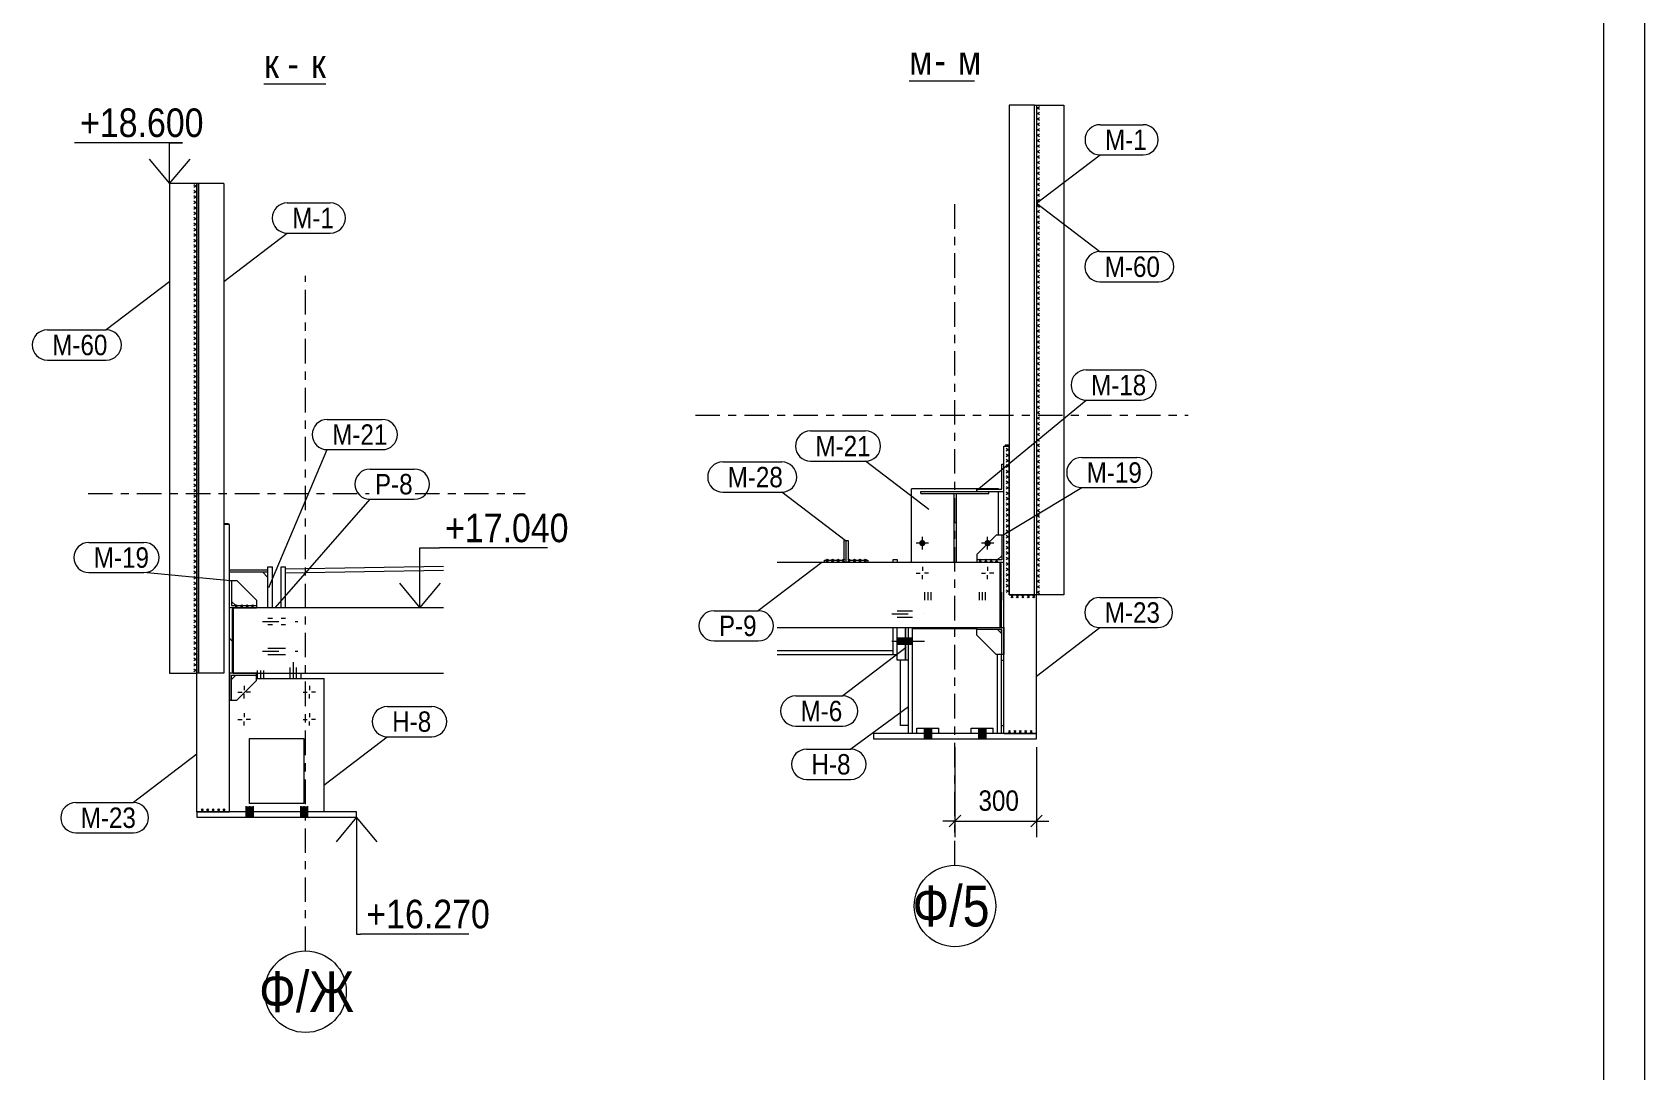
# Model space of a CAD drawing. Header units: millimetres. Extents: x -74 to 1115, y -586 to 256.
# Drawn here: x 917.3 to 1114.9, y 4.7 to 132 of the extents above; entities that cross this region are included whole.
import ezdxf

# ---------------------------------------------------------------- set-up
doc = ezdxf.new("R2010")
doc.units = ezdxf.units.MM
for name, pattern in [('XKITLINE00', [0]), ('XKITLINE02', [4, 2, -2]), ('XKITLINE03', [6, 3, -1, 1, -1])]:
    doc.linetypes.add(name, pattern=pattern)
for name, color, linetype, lineweight in [('Bolt', 7, 'Continuous', 0), ('DrawingSheet', 5, 'Continuous', 0), ('GraphicObject', 6, 'Continuous', 0), ('LevelText', 7, 'Continuous', 0), ('OtherObjectType', 1, 'Continuous', 0), ('Part', 2, 'Continuous', 0), ('PartMark', 3, 'Continuous', 0), ('S-GRID', 1, 'Continuous', 0), ('SymbolText', 4, 'Continuous', 0), ('Z-DIMENSIONS', 1, 'Continuous', 0)]:
    doc.layers.add(name, color=color, linetype=linetype, lineweight=lineweight)
doc.styles.add('GOST type A', font='ARIAL.TTF')

msp = doc.modelspace()

# ---------------------------------------------------------------- hatches: boundary and pattern name
at = {"layer": 'Bolt'}
for points in [[(1026, 69.38), (1026, 69.4), (1026.01, 69.42), (1026.01, 69.44), (1026.01, 69.46), (1026.02, 69.47), (1026.02, 69.49), (1026.03, 69.51), (1026.04, 69.53), (1026.05, 69.54), (1026.06, 69.56), (1026.07, 69.58), (1026.08, 69.59), (1026.09, 69.61), (1026.1, 69.62), (1026.11, 69.63), (1026.13, 69.65), (1026.14, 69.66), (1026.16, 69.67), (1026.17, 69.68), (1026.19, 69.69), (1026.2, 69.7), (1026.22, 69.71), (1026.24, 69.72), (1026.26, 69.72), (1026.27, 69.73), (1026.29, 69.73), (1026.31, 69.74), (1026.33, 69.74), (1026.35, 69.74), (1026.37, 69.75), (1026.39, 69.75), (1026.4, 69.75), (1026.42, 69.74), (1026.44, 69.74), (1026.46, 69.74), (1026.48, 69.73), (1026.5, 69.73), (1026.51, 69.72), (1026.53, 69.72), (1026.55, 69.71), (1026.57, 69.7), (1026.58, 69.69), (1026.6, 69.68), (1026.61, 69.67), (1026.63, 69.66), (1026.64, 69.65), (1026.66, 69.63), (1026.67, 69.62), (1026.68, 69.61), (1026.69, 69.59), (1026.7, 69.58), (1026.71, 69.56), (1026.72, 69.54), (1026.73, 69.53), (1026.74, 69.51), (1026.75, 69.49), (1026.75, 69.47), (1026.76, 69.46), (1026.76, 69.44), (1026.76, 69.42), (1026.77, 69.4), (1026.77, 69.38), (1026.77, 69.36), (1026.77, 69.34), (1026.77, 69.33), (1026.76, 69.31), (1026.76, 69.29), (1026.76, 69.27), (1026.75, 69.25), (1026.75, 69.23), (1026.74, 69.22), (1026.73, 69.2), (1026.72, 69.18), (1026.71, 69.17), (1026.7, 69.15), (1026.69, 69.13), (1026.68, 69.12), (1026.67, 69.11), (1026.66, 69.09), (1026.64, 69.08), (1026.63, 69.07), (1026.61, 69.05), (1026.6, 69.04), (1026.58, 69.03), (1026.57, 69.02), (1026.55, 69.02), (1026.53, 69.01), (1026.51, 69), (1026.5, 69), (1026.48, 68.99), (1026.46, 68.99), (1026.44, 68.98), (1026.42, 68.98), (1026.4, 68.98), (1026.39, 68.98), (1026.37, 68.98), (1026.35, 68.98), (1026.33, 68.98), (1026.31, 68.99), (1026.29, 68.99), (1026.27, 69), (1026.26, 69), (1026.24, 69.01), (1026.22, 69.02), (1026.2, 69.02), (1026.19, 69.03), (1026.17, 69.04), (1026.16, 69.05), (1026.14, 69.07), (1026.13, 69.08), (1026.11, 69.09), (1026.1, 69.11), (1026.09, 69.12), (1026.08, 69.13), (1026.07, 69.15), (1026.06, 69.17), (1026.05, 69.18), (1026.04, 69.2), (1026.03, 69.22), (1026.02, 69.23), (1026.02, 69.25), (1026.01, 69.27), (1026.01, 69.29), (1026.01, 69.31), (1026, 69.33), (1026, 69.34), (1026, 69.36)], [(1034, 69.38), (1034, 69.4), (1034.01, 69.42), (1034.01, 69.44), (1034.01, 69.46), (1034.02, 69.47), (1034.02, 69.49), (1034.03, 69.51), (1034.04, 69.53), (1034.05, 69.54), (1034.06, 69.56), (1034.07, 69.58), (1034.08, 69.59), (1034.09, 69.61), (1034.1, 69.62), (1034.11, 69.63), (1034.13, 69.65), (1034.14, 69.66), (1034.16, 69.67), (1034.17, 69.68), (1034.19, 69.69), (1034.2, 69.7), (1034.22, 69.71), (1034.24, 69.72), (1034.26, 69.72), (1034.27, 69.73), (1034.29, 69.73), (1034.31, 69.74), (1034.33, 69.74), (1034.35, 69.74), (1034.37, 69.75), (1034.39, 69.75), (1034.4, 69.75), (1034.42, 69.74), (1034.44, 69.74), (1034.46, 69.74), (1034.48, 69.73), (1034.5, 69.73), (1034.51, 69.72), (1034.53, 69.72), (1034.55, 69.71), (1034.57, 69.7), (1034.58, 69.69), (1034.6, 69.68), (1034.61, 69.67), (1034.63, 69.66), (1034.64, 69.65), (1034.66, 69.63), (1034.67, 69.62), (1034.68, 69.61), (1034.69, 69.59), (1034.7, 69.58), (1034.71, 69.56), (1034.72, 69.54), (1034.73, 69.53), (1034.74, 69.51), (1034.75, 69.49), (1034.75, 69.47), (1034.76, 69.46), (1034.76, 69.44), (1034.76, 69.42), (1034.77, 69.4), (1034.77, 69.38), (1034.77, 69.36), (1034.77, 69.34), (1034.77, 69.33), (1034.76, 69.31), (1034.76, 69.29), (1034.76, 69.27), (1034.75, 69.25), (1034.75, 69.23), (1034.74, 69.22), (1034.73, 69.2), (1034.72, 69.18), (1034.71, 69.17), (1034.7, 69.15), (1034.69, 69.13), (1034.68, 69.12), (1034.67, 69.11), (1034.66, 69.09), (1034.64, 69.08), (1034.63, 69.07), (1034.61, 69.05), (1034.6, 69.04), (1034.58, 69.03), (1034.57, 69.02), (1034.55, 69.02), (1034.53, 69.01), (1034.51, 69), (1034.5, 69), (1034.48, 68.99), (1034.46, 68.99), (1034.44, 68.98), (1034.42, 68.98), (1034.4, 68.98), (1034.39, 68.98), (1034.37, 68.98), (1034.35, 68.98), (1034.33, 68.98), (1034.31, 68.99), (1034.29, 68.99), (1034.27, 69), (1034.26, 69), (1034.24, 69.01), (1034.22, 69.02), (1034.2, 69.02), (1034.19, 69.03), (1034.17, 69.04), (1034.16, 69.05), (1034.14, 69.07), (1034.13, 69.08), (1034.11, 69.09), (1034.1, 69.11), (1034.09, 69.12), (1034.08, 69.13), (1034.07, 69.15), (1034.06, 69.17), (1034.05, 69.18), (1034.04, 69.2), (1034.03, 69.22), (1034.02, 69.23), (1034.02, 69.25), (1034.01, 69.27), (1034.01, 69.29), (1034.01, 69.31), (1034, 69.33), (1034, 69.34), (1034, 69.36)], [(1023.32, 57.75), (1024.32, 57.75), (1024.32, 56.98), (1023.32, 56.98)], [(1024.32, 57.75), (1024.65, 57.75), (1024.65, 56.98), (1024.32, 56.98)], [(1024.69, 57.75), (1025.19, 57.75), (1025.19, 56.98), (1024.69, 56.98)], [(1026.62, 46.03), (1026.62, 46.7), (1027.49, 46.7), (1027.49, 46.03)], [(1026.62, 45.36), (1026.62, 46.03), (1027.49, 46.03), (1027.49, 45.36)], [(1033.29, 46.03), (1033.29, 46.7), (1034.15, 46.7), (1034.15, 46.03)], [(1033.29, 45.36), (1033.29, 46.03), (1034.15, 46.03), (1034.15, 45.36)], [(944.34, 37.11), (944.34, 36.44), (943.47, 36.44), (943.47, 37.11)], [(944.34, 37.11), (944.34, 36.44), (943.47, 36.44), (943.47, 37.11)], [(944.34, 36.44), (944.34, 35.77), (943.47, 35.77), (943.47, 36.44)], [(944.34, 36.44), (944.34, 35.77), (943.47, 35.77), (943.47, 36.44)], [(951.01, 37.11), (951.01, 36.44), (950.14, 36.44), (950.14, 37.11)], [(951.01, 37.11), (951.01, 36.44), (950.14, 36.44), (950.14, 37.11)], [(951.01, 36.44), (951.01, 35.77), (950.14, 35.77), (950.14, 36.44)], [(951.01, 36.44), (951.01, 35.77), (950.14, 35.77), (950.14, 36.44)]]:
    msp.add_hatch(color=256, dxfattribs=at).paths.add_polyline_path(points, flags=17)

# ---------------------------------------------------------------- linework, layer by layer
at = {"layer": 'Bolt', "linetype": 'XKITLINE00', "lineweight": 0}
for p, q in [((1027.15, 69.36), (1025.62, 69.36)), ((1026.39, 68.6), (1026.39, 70.13)), ((1035.15, 69.36), (1033.62, 69.36)), ((1034.39, 68.6), (1034.39, 70.13)), ((1025.62, 65.7), (1026.13, 65.7)), ((1026.39, 66.46), (1026.39, 65.95)), ((1026.39, 64.93), (1026.39, 65.44)), ((1027.15, 65.7), (1026.64, 65.7)), ((1033.62, 65.7), (1034.13, 65.7)), ((1034.39, 66.46), (1034.39, 65.95)), ((1034.39, 64.93), (1034.39, 65.44)), ((1035.15, 65.7), (1034.64, 65.7)), ((1022.65, 57.36), (1026.65, 57.36)), ((1023.32, 57.75), (1024.32, 57.75)), ((1024.32, 57.75), (1024.65, 57.75)), ((1024.69, 57.75), (1025.19, 57.75)), ((1023.32, 56.98), (1024.32, 56.98)), ((1024.32, 56.98), (1024.65, 56.98)), ((1024.69, 56.98), (1025.19, 56.98)), ((943.24, 51.87), (943.24, 51.36)), ((951.24, 51.87), (951.24, 51.36)), ((942.47, 51.11), (942.99, 51.11)), ((943.24, 50.34), (943.24, 50.85)), ((944.01, 51.11), (943.5, 51.11)), ((950.47, 51.11), (950.99, 51.11)), ((951.24, 50.34), (951.24, 50.85)), ((952.01, 51.11), (951.5, 51.11)), ((942.47, 47.77), (942.99, 47.77)), ((943.24, 48.54), (943.24, 48.03)), ((943.24, 47.01), (943.24, 47.52)), ((944.01, 47.77), (943.5, 47.77)), ((950.47, 47.77), (950.99, 47.77)), ((951.24, 48.54), (951.24, 48.03)), ((951.24, 47.01), (951.24, 47.52)), ((952.01, 47.77), (951.5, 47.77)), ((1026.62, 46.7), (1026.62, 46.03)), ((1026.62, 46.03), (1026.62, 45.36)), ((1027.05, 46.7), (1027.05, 45.36)), ((1027.49, 46.7), (1027.49, 46.03)), ((1027.49, 46.03), (1027.49, 45.36)), ((1033.29, 46.7), (1033.29, 46.03)), ((1033.29, 46.03), (1033.29, 45.36)), ((1033.72, 46.7), (1033.72, 45.36)), ((1034.15, 46.7), (1034.15, 46.03)), ((1034.15, 46.03), (1034.15, 45.36)), ((943.47, 37.11), (943.47, 36.44)), ((943.47, 37.11), (943.47, 36.44)), ((943.47, 36.44), (943.47, 35.77)), ((943.47, 36.44), (943.47, 35.77)), ((943.91, 37.11), (943.91, 35.77)), ((943.91, 37.11), (943.91, 35.77)), ((944.34, 37.11), (944.34, 36.44)), ((944.34, 37.11), (944.34, 36.44)), ((944.34, 36.44), (944.34, 35.77)), ((944.34, 36.44), (944.34, 35.77)), ((950.14, 37.11), (950.14, 36.44)), ((950.14, 37.11), (950.14, 36.44)), ((950.14, 36.44), (950.14, 35.77)), ((950.14, 36.44), (950.14, 35.77)), ((950.57, 37.11), (950.57, 35.77)), ((950.57, 37.11), (950.57, 35.77)), ((951.01, 37.11), (951.01, 36.44)), ((951.01, 37.11), (951.01, 36.44)), ((951.01, 36.44), (951.01, 35.77)), ((951.01, 36.44), (951.01, 35.77))]:
    msp.add_line(p, q, dxfattribs=at)
at = {"layer": 'Bolt', "linetype": 'XKITLINE02', "lineweight": 0}
for p, q in [((1026.67, 63.36), (1026.67, 62.36)), ((1027.05, 63.36), (1027.05, 62.36)), ((1027.44, 63.36), (1027.44, 62.36)), ((1033.34, 63.36), (1033.34, 62.36)), ((1033.72, 63.36), (1033.72, 62.36)), ((1034.1, 63.36), (1034.1, 62.36)), ((945.51, 59.77), (949.84, 59.77)), ((945.51, 59.77), (949.84, 59.77)), ((946.17, 60.16), (946.71, 60.16)), ((946.17, 60.16), (946.71, 60.16)), ((946.17, 59.39), (946.71, 59.39)), ((946.17, 59.39), (946.71, 59.39)), ((947.77, 60.16), (948.31, 60.16)), ((947.77, 60.16), (948.31, 60.16)), ((947.77, 59.39), (948.31, 59.39)), ((947.77, 59.39), (948.31, 59.39)), ((1022.65, 60.7), (1026.65, 60.7)), ((1023.32, 61.08), (1024.32, 61.08)), ((1023.32, 60.31), (1024.32, 60.31)), ((1024.32, 61.08), (1024.65, 61.08)), ((1024.32, 60.31), (1024.65, 60.31)), ((1024.69, 61.08), (1025.19, 61.08)), ((1024.69, 60.31), (1025.19, 60.31)), ((945.51, 56.11), (949.84, 56.11)), ((945.51, 56.11), (949.84, 56.11)), ((946.17, 56.49), (946.71, 56.49)), ((946.17, 56.49), (946.71, 56.49)), ((946.17, 55.72), (946.71, 55.72)), ((946.17, 55.72), (946.71, 55.72)), ((946.71, 56.49), (946.97, 56.49)), ((946.71, 56.49), (946.97, 56.49)), ((946.71, 55.72), (946.97, 55.72)), ((946.71, 55.72), (946.97, 55.72)), ((946.97, 56.49), (947.51, 56.49)), ((946.97, 56.49), (947.51, 56.49)), ((946.97, 55.72), (947.51, 55.72)), ((946.97, 55.72), (947.51, 55.72)), ((947.51, 56.49), (947.77, 56.49)), ((947.51, 56.49), (947.77, 56.49)), ((947.51, 55.72), (947.77, 55.72)), ((947.51, 55.72), (947.77, 55.72)), ((947.77, 56.49), (948.31, 56.49)), ((947.77, 56.49), (948.31, 56.49)), ((947.77, 55.72), (948.31, 55.72)), ((947.77, 55.72), (948.31, 55.72)), ((944.86, 53.77), (944.86, 52.77)), ((944.86, 53.77), (944.86, 52.77)), ((945.24, 53.77), (945.24, 52.77)), ((945.24, 53.77), (945.24, 52.77)), ((945.62, 53.77), (945.62, 52.77)), ((945.62, 53.77), (945.62, 52.77)), ((948.86, 54.11), (948.86, 53.77)), ((948.86, 54.11), (948.86, 53.77)), ((948.86, 53.77), (948.86, 52.77)), ((948.86, 53.77), (948.86, 52.77)), ((948.86, 53.77), (948.86, 52.77)), ((948.86, 53.77), (948.86, 52.77)), ((949.24, 54.77), (949.24, 51.61)), ((949.24, 54.77), (949.24, 51.61)), ((949.24, 53.77), (949.24, 52.77)), ((949.24, 53.77), (949.24, 52.77)), ((949.62, 54.11), (949.62, 53.77)), ((949.62, 54.11), (949.62, 53.77)), ((949.62, 53.77), (949.62, 52.77)), ((949.62, 53.77), (949.62, 52.77)), ((949.62, 53.77), (949.62, 52.77)), ((949.62, 53.77), (949.62, 52.77))]:
    msp.add_line(p, q, dxfattribs=at)
at = {"layer": 'DrawingSheet', "linetype": 'XKITLINE00', "lineweight": 0}
for p, q in [((1114.95, -585.45), (1114.95, 255.55)), ((1109.95, -580.45), (1109.95, 250.55))]:
    msp.add_line(p, q, dxfattribs=at)
at = {"layer": 'GraphicObject', "linetype": 'XKITLINE00', "lineweight": 0}
for p, q in [((1040.39, 123.03), (1040.39, 63.03)), ((937.44, 53.44), (937.44, 113.44)), ((1037.05, 63.03), (1037.05, 81.23)), ((1014.39, 67.03), (1019.72, 67.03)), ((1033.05, 67.03), (1035.92, 67.03)), ((941.77, 61.44), (944.77, 61.44)), ((1040.39, 63.03), (1037.05, 63.03)), ((1036.39, 46.03), (1040.39, 46.03)), ((937.44, 36.44), (941.44, 36.44))]:
    msp.add_line(p, q, dxfattribs=at)
at = {"layer": 'LevelText', "linetype": 'XKITLINE00', "lineweight": 0}
for p, q in [((935.68, 118.44), (922.43, 118.44)), ((934.11, 113.44), (934.11, 118.44)), ((934.11, 118.44), (935.68, 118.44)), ((931.61, 116.44), (934.11, 113.44)), ((934.11, 113.44), (936.61, 116.44)), ((964.8, 61.44), (964.8, 68.78)), ((964.8, 68.78), (967.18, 68.78)), ((980.43, 68.78), (967.18, 68.78)), ((962.3, 64.44), (964.8, 61.44)), ((964.8, 61.44), (967.3, 64.44)), ((957.04, 35.77), (954.54, 32.77)), ((957.04, 35.77), (957.04, 21.46)), ((959.54, 32.77), (957.04, 35.77)), ((957.04, 21.46), (957.53, 21.46)), ((970.78, 21.46), (957.53, 21.46))]:
    msp.add_line(p, q, dxfattribs=at)
at = {"layer": 'OtherObjectType', "linetype": 'XKITLINE00', "lineweight": 0}
for p, q in [((945.68, 125.64), (953.27, 125.64)), ((1024.77, 126.03), (1032.8, 126.03))]:
    msp.add_line(p, q, dxfattribs=at)
at = {"layer": 'Part', "linetype": 'XKITLINE00', "lineweight": 0}
for p, q in [((1040.12, 123.03), (1037.05, 123.03)), ((1037.05, 123.03), (1037.05, 63.03)), ((1040.12, 63.03), (1040.12, 123.03)), ((1040.12, 123.03), (1040.39, 123.03)), ((1040.39, 123.03), (1043.72, 123.03)), ((1040.39, 123.03), (1040.39, 63.03)), ((1043.72, 123.03), (1043.72, 63.03)), ((937.44, 113.44), (934.11, 113.44)), ((934.11, 113.44), (934.11, 53.44)), ((940.77, 113.44), (937.44, 113.44)), ((937.44, 113.44), (937.44, 53.44)), ((937.71, 53.44), (937.71, 113.44)), ((940.77, 113.44), (940.77, 53.44)), ((1036.39, 46.03), (1036.39, 81.23)), ((1036.39, 81.23), (1037.05, 81.23)), ((1037.05, 81.36), (1036.55, 81.36)), ((1036.55, 81.36), (1036.55, 81.23)), ((1036.12, 75.96), (1036.12, 79.03)), ((1036.12, 79.03), (1036.39, 79.03)), ((1025.05, 67.03), (1025.05, 76.03)), ((1035.72, 76.03), (1025.05, 76.03)), ((1026.22, 75.43), (1026.22, 75.7)), ((1026.22, 75.7), (1034.55, 75.7)), ((1026.22, 75.43), (1034.55, 75.43)), ((1030.25, 75.43), (1030.25, 67.03)), ((1030.25, 75.43), (1030.52, 75.43)), ((1030.52, 75.43), (1030.52, 67.03)), ((1033.05, 75.7), (1033.05, 75.96)), ((1033.05, 75.96), (1036.12, 75.96)), ((1034.55, 75.7), (1036.39, 75.7)), ((1034.55, 75.43), (1034.55, 75.7)), ((1035.72, 75.96), (1035.72, 76.03)), ((1035.72, 70.36), (1035.72, 75.7)), ((940.77, 71.77), (941.27, 71.77)), ((941.44, 71.64), (940.77, 71.64)), ((941.27, 71.77), (941.27, 71.64)), ((941.44, 36.44), (941.44, 71.64)), ((1030.25, 71.9), (1030.52, 71.9)), ((1016.82, 67.26), (1016.82, 69.7)), ((1016.82, 69.7), (1017.05, 69.7)), ((1017.05, 67.03), (1017.05, 69.7)), ((1017.05, 69.7), (1017.29, 69.7)), ((1017.05, 67.03), (1017.05, 69.7)), ((1017.29, 69.7), (1017.29, 67.26)), ((1035.45, 70.36), (1033.05, 67.96)), ((1036.12, 70.36), (1035.45, 70.36)), ((1036.39, 70.36), (1036.12, 70.36)), ((1036.12, 70.36), (1036.12, 67.3)), ((1036.39, 67.03), (1036.39, 70.36)), ((1014.39, 67.03), (1014.39, 67.26)), ((1014.39, 67.26), (1016.82, 67.26)), ((1017.29, 67.26), (1019.72, 67.26)), ((1019.72, 67.26), (1019.72, 67.03)), ((1022.79, 67.03), (1022.79, 67.36)), ((1022.79, 67.36), (1023.32, 67.36)), ((1023.32, 67.36), (1023.32, 67.03)), ((1033.05, 67.96), (1033.05, 67.3)), ((1036.12, 67.3), (1033.05, 67.3)), ((1033.05, 67.3), (1033.05, 67.03)), ((1035.62, 67.3), (1036.12, 67.8)), ((1035.72, 67.3), (1035.72, 67.4)), ((941.44, 66.11), (946.17, 66.11)), ((941.44, 65.84), (946.17, 65.84)), ((945.51, 65.84), (946.17, 65.17)), ((946.17, 61.44), (946.17, 66.44)), ((946.17, 66.44), (946.71, 66.44)), ((946.71, 61.44), (946.71, 66.44)), ((947.77, 61.44), (947.77, 66.44)), ((947.77, 66.44), (948.31, 66.44)), ((948.31, 66.2), (967.68, 66.54)), ((948.31, 61.44), (948.31, 66.44)), ((948.31, 65.74), (967.68, 66.07)), ((1008.58, 67.03), (1035.92, 67.03)), ((1033.05, 67.03), (1036.39, 67.03)), ((1035.92, 59.03), (1035.92, 67.03)), ((1036.05, 66.86), (1035.92, 66.86)), ((1036.05, 59.2), (1036.05, 66.86)), ((941.44, 61.44), (941.44, 64.77)), ((941.44, 64.77), (941.71, 64.77)), ((941.71, 64.77), (942.37, 64.77)), ((941.71, 64.77), (941.71, 61.71)), ((942.37, 64.77), (944.77, 62.37)), ((1036.05, 63.36), (1036.09, 63.36)), ((1036.09, 63.36), (1036.09, 62.36)), ((944.77, 61.44), (941.44, 61.44)), ((942.21, 61.71), (941.71, 62.21)), ((941.71, 61.71), (944.77, 61.71)), ((967.68, 61.44), (941.91, 61.44)), ((941.91, 61.44), (941.91, 53.44)), ((944.77, 62.37), (944.77, 61.71)), ((944.77, 61.71), (944.77, 61.44)), ((1036.05, 62.36), (1036.09, 62.36)), ((1036.09, 59.03), (1036.09, 62.36)), ((1037.05, 63.03), (1040.12, 63.03)), ((1040.39, 63.03), (1040.12, 63.03)), ((1040.39, 46.03), (1040.39, 63.03)), ((1043.72, 63.03), (1040.39, 63.03)), ((941.77, 61.27), (941.77, 53.61)), ((941.77, 61.27), (941.91, 61.27)), ((941.77, 57.34), (941.44, 57.72)), ((1008.58, 59.03), (1035.92, 59.03)), ((1022.79, 56.16), (1022.79, 59.03)), ((1023.32, 55.03), (1023.32, 59.03)), ((1024.32, 59.03), (1024.32, 55.03)), ((1024.32, 55.03), (1024.32, 59.03)), ((1024.65, 59.03), (1024.65, 55.03)), ((1024.69, 46.03), (1024.69, 59.03)), ((1025.19, 46.03), (1025.19, 59.03)), ((1025.22, 58.86), (1025.22, 59.03)), ((1033.05, 58.86), (1025.22, 58.86)), ((1033.05, 58.76), (1033.05, 59.03)), ((1033.05, 59.03), (1036.39, 59.03)), ((1036.12, 58.76), (1033.05, 58.76)), ((1033.05, 58.1), (1033.05, 58.76)), ((1035.45, 55.7), (1033.05, 58.1)), ((1036.12, 58.26), (1035.62, 58.76)), ((1035.92, 59.2), (1036.05, 59.2)), ((1036.09, 58.3), (1036.09, 58.76)), ((1036.12, 55.7), (1036.12, 58.76)), ((1036.39, 59.03), (1036.39, 55.7)), ((1022.79, 56.16), (1008.58, 56.16)), ((1008.58, 55.7), (1022.79, 55.7)), ((1022.79, 55.7), (1022.79, 56.16)), ((1022.79, 55.7), (1023.32, 55.7)), ((1036.12, 55.7), (1035.45, 55.7)), ((1035.59, 46.03), (1035.59, 55.7)), ((1036.09, 46.03), (1036.09, 55.7)), ((1036.39, 55.7), (1036.12, 55.7)), ((934.11, 53.44), (937.44, 53.44)), ((937.44, 36.44), (937.44, 53.44)), ((940.77, 53.44), (937.44, 53.44)), ((941.44, 53.44), (941.44, 50.11)), ((944.77, 53.44), (941.44, 53.44)), ((941.77, 53.61), (941.91, 53.61)), ((941.91, 53.44), (967.68, 53.44)), ((944.77, 53.17), (944.77, 53.44)), ((950.24, 52.77), (950.24, 53.44)), ((1024.32, 55.03), (1023.32, 55.03)), ((1023.69, 47.03), (1023.69, 55.03)), ((1024.65, 55.03), (1024.32, 55.03)), ((1024.65, 55.03), (1024.69, 55.03)), ((1036.09, 55.03), (1036.39, 55.03)), ((941.71, 52.67), (942.21, 53.17)), ((941.71, 50.11), (941.71, 53.17)), ((941.71, 53.17), (944.77, 53.17)), ((941.71, 52.77), (941.81, 52.77)), ((942.37, 50.11), (944.77, 52.51)), ((944.77, 52.51), (944.77, 53.17)), ((944.77, 52.77), (953.04, 52.77)), ((944.77, 52.77), (950.24, 52.77)), ((953.04, 36.44), (953.04, 52.77)), ((941.44, 50.11), (941.71, 50.11)), ((941.71, 50.11), (942.37, 50.11)), ((1020.39, 46.03), (1020.39, 45.36)), ((1040.39, 46.03), (1020.39, 46.03)), ((1024.69, 47.03), (1023.69, 47.03)), ((1025.72, 46.03), (1025.72, 46.7)), ((1025.72, 46.7), (1028.39, 46.7)), ((1028.39, 46.03), (1028.39, 46.7)), ((1032.39, 46.03), (1032.39, 46.7)), ((1032.39, 46.7), (1035.05, 46.7)), ((1035.05, 46.03), (1035.05, 46.7)), ((1036.09, 47.03), (1036.39, 47.03)), ((1036.39, 46.03), (1040.39, 46.03)), ((1040.39, 45.36), (1040.39, 46.03)), ((943.91, 37.44), (943.91, 45.44)), ((943.91, 45.44), (950.57, 45.44)), ((950.57, 45.44), (950.57, 37.44)), ((1020.39, 45.36), (1040.39, 45.36)), ((941.44, 36.44), (937.44, 36.44)), ((937.44, 36.44), (937.44, 35.77)), ((957.04, 36.44), (937.44, 36.44)), ((937.44, 35.77), (957.04, 35.77)), ((950.57, 37.44), (943.91, 37.44)), ((957.04, 35.77), (957.04, 36.44))]:
    msp.add_line(p, q, dxfattribs=at)
at = {"layer": 'PartMark', "linetype": 'XKITLINE00', "lineweight": 0}
for p, q in [((1048.18, 120.65), (1053.45, 120.65)), ((1040.4, 111.02), (1048.18, 116.95)), ((1048.18, 116.95), (1053.45, 116.95)), ((948.54, 111.06), (953.81, 111.06)), ((1040.37, 111.02), (1048.15, 105.09)), ((940.76, 101.43), (948.54, 107.36)), ((948.54, 107.36), (953.81, 107.36)), ((1048.15, 105.09), (1055.37, 105.09)), ((934.12, 101.43), (926.35, 95.5)), ((1048.15, 101.39), (1055.37, 101.39)), ((919.12, 95.5), (926.35, 95.5)), ((919.12, 91.8), (926.35, 91.8)), ((1046.47, 90.59), (1053.2, 90.59)), ((1033.07, 75.84), (1046.47, 86.89)), ((1046.47, 86.89), (1053.2, 86.89)), ((953.44, 84.52), (960.18, 84.52)), ((1012.68, 83.11), (1019.42, 83.11)), ((946.29, 63.93), (953.44, 80.82)), ((953.44, 80.82), (960.18, 80.82)), ((1001.92, 79.31), (1009.15, 79.31)), ((1012.68, 79.41), (1019.42, 79.41)), ((1027.2, 73.49), (1019.42, 79.41)), ((1045.93, 79.87), (1052.67, 79.87)), ((958.68, 78.44), (964.11, 78.44)), ((1001.92, 75.61), (1009.15, 75.61)), ((1016.93, 69.68), (1009.15, 75.61)), ((1036.24, 70.35), (1045.93, 76.17)), ((1045.93, 76.17), (1052.67, 76.17)), ((947.07, 61.42), (958.68, 74.74)), ((958.68, 74.74), (964.11, 74.74)), ((924.22, 69.45), (930.96, 69.45)), ((924.22, 65.75), (930.96, 65.75)), ((941.58, 64.76), (930.96, 65.75)), ((1014.06, 67.01), (1006.28, 61.08)), ((1048.15, 62.71), (1055.21, 62.71)), ((1000.85, 61.08), (1006.28, 61.08)), ((1000.85, 57.38), (1006.28, 57.38)), ((1040.37, 53.08), (1048.15, 59.01)), ((1048.15, 59.01), (1055.21, 59.01)), ((1024.4, 56.57), (1016.62, 50.64)), ((1010.86, 50.64), (1016.62, 50.64)), ((960.8, 49.34), (966.24, 49.34)), ((1024.7, 49.31), (1017.64, 44.11)), ((953.02, 39.72), (960.8, 45.64)), ((960.8, 45.64), (966.24, 45.64)), ((1010.86, 46.94), (1016.62, 46.94)), ((937.46, 43.49), (929.68, 37.56)), ((1012.2, 44.11), (1017.64, 44.11)), ((1012.2, 40.41), (1017.64, 40.41)), ((922.61, 37.56), (929.68, 37.56)), ((922.61, 33.86), (929.68, 33.86))]:
    msp.add_line(p, q, dxfattribs=at)
for centre, start, end in [((1048.18, 118.8), 90, 270), ((1053.45, 118.8), 270, 90), ((948.54, 109.21), 90, 270), ((953.81, 109.21), 270, 90), ((1048.15, 103.24), 90, 270), ((1055.37, 103.24), 270, 90), ((919.12, 93.65), 90, 270), ((926.35, 93.65), 270, 90), ((1046.47, 88.74), 90, 270), ((1053.2, 88.74), 270, 90), ((953.44, 82.67), 90, 270), ((960.18, 82.67), 270, 90), ((1012.68, 81.26), 90, 270), ((1019.42, 81.26), 270, 90), ((1001.92, 77.46), 90, 270), ((1009.15, 77.46), 270, 90), ((1045.93, 78.02), 90, 270), ((1052.67, 78.02), 270, 90), ((958.68, 76.59), 90, 270), ((964.11, 76.59), 270, 90), ((924.22, 67.6), 90, 270), ((930.96, 67.6), 270, 90), ((1048.15, 60.86), 90, 270), ((1055.21, 60.86), 270, 90), ((1000.85, 59.23), 90, 270), ((1006.28, 59.23), 270, 90), ((1010.86, 48.79), 90, 270), ((1016.62, 48.79), 270, 90), ((960.8, 47.49), 90, 270), ((966.24, 47.49), 270, 90), ((1012.2, 42.26), 90, 270), ((1017.64, 42.26), 270, 90), ((922.61, 35.71), 90, 270), ((929.68, 35.71), 270, 90)]:
    msp.add_arc(centre, 1.85, start, end, dxfattribs=at)
at = {"layer": 'S-GRID', "linetype": 'XKITLINE03', "lineweight": 0}
for p, q in [((1030.39, 29.89), (1030.39, 111.7)), ((950.77, 19.39), (950.77, 102.11)), ((998.58, 85.03), (1058.99, 85.03)), ((924.11, 75.44), (958.58, 75.44)), ((964.21, 75.44), (977.68, 75.44))]:
    msp.add_line(p, q, dxfattribs=at)
at = {"layer": 'S-GRID', "linetype": 'XKITLINE00', "lineweight": 0}
for centre in [(1030.39, 24.89), (950.77, 14.39)]:
    msp.add_circle(centre, 5, dxfattribs=at)
at = {"layer": 'SymbolText', "linetype": 'XKITLINE00', "lineweight": 0}
for p, q in [((1040.39, 122.82), (1040.76, 122.55)), ((1040.76, 122.82), (1040.39, 122.57)), ((1040.39, 122.15), (1040.76, 121.88)), ((1040.76, 122.15), (1040.39, 121.9)), ((1040.39, 121.49), (1040.76, 121.21)), ((1040.76, 121.49), (1040.39, 121.24)), ((1040.39, 120.82), (1040.76, 120.55)), ((1040.76, 120.82), (1040.39, 120.57)), ((1040.39, 120.15), (1040.76, 119.88)), ((1040.76, 120.15), (1040.39, 119.9)), ((1040.39, 119.49), (1040.76, 119.21)), ((1040.76, 119.49), (1040.39, 119.24)), ((1040.39, 118.82), (1040.76, 118.55)), ((1040.76, 118.82), (1040.39, 118.57)), ((1040.39, 118.15), (1040.76, 117.88)), ((1040.76, 118.15), (1040.39, 117.9)), ((1040.39, 117.49), (1040.76, 117.21)), ((1040.76, 117.49), (1040.39, 117.24)), ((1040.39, 116.82), (1040.76, 116.55)), ((1040.76, 116.82), (1040.39, 116.57)), ((1040.39, 116.15), (1040.76, 115.88)), ((1040.76, 116.15), (1040.39, 115.9)), ((1040.39, 115.49), (1040.76, 115.21)), ((1040.76, 115.49), (1040.39, 115.24)), ((1040.39, 114.82), (1040.76, 114.55)), ((1040.76, 114.82), (1040.39, 114.57)), ((937.44, 112.98), (937.07, 113.26)), ((937.07, 112.98), (937.44, 113.23)), ((1040.39, 114.15), (1040.76, 113.88)), ((1040.76, 114.15), (1040.39, 113.9)), ((1040.39, 113.49), (1040.76, 113.21)), ((1040.76, 113.49), (1040.39, 113.24)), ((1040.39, 112.82), (1040.76, 112.55)), ((1040.76, 112.82), (1040.39, 112.57)), ((937.44, 112.31), (937.07, 112.59)), ((937.07, 112.31), (937.44, 112.56)), ((937.44, 111.65), (937.07, 111.92)), ((937.07, 111.65), (937.44, 111.9)), ((937.44, 110.98), (937.07, 111.26)), ((937.07, 110.98), (937.44, 111.23)), ((1040.39, 112.15), (1040.76, 111.88)), ((1040.76, 112.15), (1040.39, 111.9)), ((1040.39, 111.49), (1040.76, 111.21)), ((1040.76, 111.49), (1040.39, 111.24)), ((1040.39, 110.82), (1040.76, 110.55)), ((1040.76, 110.82), (1040.39, 110.57)), ((937.44, 110.31), (937.07, 110.59)), ((937.07, 110.31), (937.44, 110.56)), ((937.44, 109.65), (937.07, 109.92)), ((937.07, 109.65), (937.44, 109.9)), ((937.44, 108.98), (937.07, 109.26)), ((937.07, 108.98), (937.44, 109.23)), ((1040.39, 110.15), (1040.76, 109.88)), ((1040.76, 110.15), (1040.39, 109.9)), ((1040.39, 109.49), (1040.76, 109.21)), ((1040.76, 109.49), (1040.39, 109.24)), ((1040.39, 108.82), (1040.76, 108.55)), ((1040.76, 108.82), (1040.39, 108.57)), ((937.44, 108.31), (937.07, 108.59)), ((937.07, 108.31), (937.44, 108.56)), ((937.44, 107.65), (937.07, 107.92)), ((937.07, 107.65), (937.44, 107.9)), ((937.44, 106.98), (937.07, 107.26)), ((937.07, 106.98), (937.44, 107.23)), ((1040.39, 108.15), (1040.76, 107.88)), ((1040.76, 108.15), (1040.39, 107.9)), ((1040.39, 107.49), (1040.76, 107.21)), ((1040.76, 107.49), (1040.39, 107.24)), ((1040.39, 106.82), (1040.76, 106.55)), ((1040.76, 106.82), (1040.39, 106.57)), ((937.44, 106.31), (937.07, 106.59)), ((937.07, 106.31), (937.44, 106.56)), ((937.44, 105.65), (937.07, 105.92)), ((937.07, 105.65), (937.44, 105.9)), ((937.44, 104.98), (937.07, 105.26)), ((937.07, 104.98), (937.44, 105.23)), ((1040.39, 106.15), (1040.76, 105.88)), ((1040.76, 106.15), (1040.39, 105.9)), ((1040.39, 105.49), (1040.76, 105.21)), ((1040.76, 105.49), (1040.39, 105.24)), ((1040.39, 104.82), (1040.76, 104.55)), ((1040.76, 104.82), (1040.39, 104.57)), ((937.44, 104.31), (937.07, 104.59)), ((937.07, 104.31), (937.44, 104.56)), ((937.44, 103.65), (937.07, 103.92)), ((937.07, 103.65), (937.44, 103.9)), ((937.44, 102.98), (937.07, 103.26)), ((937.07, 102.98), (937.44, 103.23)), ((1040.39, 104.15), (1040.76, 103.88)), ((1040.76, 104.15), (1040.39, 103.9)), ((1040.39, 103.49), (1040.76, 103.21)), ((1040.76, 103.49), (1040.39, 103.24)), ((1040.39, 102.82), (1040.76, 102.55)), ((1040.76, 102.82), (1040.39, 102.57)), ((937.44, 102.31), (937.07, 102.59)), ((937.07, 102.31), (937.44, 102.56)), ((937.44, 101.65), (937.07, 101.92)), ((937.07, 101.65), (937.44, 101.9)), ((937.44, 100.98), (937.07, 101.26)), ((937.07, 100.98), (937.44, 101.23)), ((1040.39, 102.15), (1040.76, 101.88)), ((1040.76, 102.15), (1040.39, 101.9)), ((1040.39, 101.49), (1040.76, 101.21)), ((1040.76, 101.49), (1040.39, 101.24)), ((1040.39, 100.82), (1040.76, 100.55)), ((1040.76, 100.82), (1040.39, 100.57)), ((937.44, 100.31), (937.07, 100.59)), ((937.07, 100.31), (937.44, 100.56)), ((937.44, 99.65), (937.07, 99.92)), ((937.07, 99.65), (937.44, 99.9)), ((937.44, 98.98), (937.07, 99.26)), ((937.07, 98.98), (937.44, 99.23)), ((1040.39, 100.15), (1040.76, 99.88)), ((1040.76, 100.15), (1040.39, 99.9)), ((1040.39, 99.49), (1040.76, 99.21)), ((1040.76, 99.49), (1040.39, 99.24)), ((937.44, 98.31), (937.07, 98.59)), ((937.07, 98.31), (937.44, 98.56)), ((937.44, 97.65), (937.07, 97.92)), ((937.07, 97.65), (937.44, 97.9)), ((937.44, 96.98), (937.07, 97.26)), ((937.07, 96.98), (937.44, 97.23)), ((1040.39, 98.82), (1040.76, 98.55)), ((1040.76, 98.82), (1040.39, 98.57)), ((1040.39, 98.15), (1040.76, 97.88)), ((1040.76, 98.15), (1040.39, 97.9)), ((1040.39, 97.49), (1040.76, 97.21)), ((1040.76, 97.49), (1040.39, 97.24)), ((937.44, 96.31), (937.07, 96.59)), ((937.07, 96.31), (937.44, 96.56)), ((937.44, 95.65), (937.07, 95.92)), ((937.07, 95.65), (937.44, 95.9)), ((937.44, 94.98), (937.07, 95.26)), ((937.07, 94.98), (937.44, 95.23)), ((1040.39, 96.82), (1040.76, 96.55)), ((1040.76, 96.82), (1040.39, 96.57)), ((1040.39, 96.15), (1040.76, 95.88)), ((1040.76, 96.15), (1040.39, 95.9)), ((1040.39, 95.49), (1040.76, 95.21)), ((1040.76, 95.49), (1040.39, 95.24)), ((937.44, 94.31), (937.07, 94.59)), ((937.07, 94.31), (937.44, 94.56)), ((937.44, 93.65), (937.07, 93.92)), ((937.07, 93.65), (937.44, 93.9)), ((937.44, 92.98), (937.07, 93.26)), ((937.07, 92.98), (937.44, 93.23)), ((1040.39, 94.82), (1040.76, 94.55)), ((1040.76, 94.82), (1040.39, 94.57)), ((1040.39, 94.15), (1040.76, 93.88)), ((1040.76, 94.15), (1040.39, 93.9)), ((1040.39, 93.49), (1040.76, 93.21)), ((1040.76, 93.49), (1040.39, 93.24)), ((937.44, 92.31), (937.07, 92.59)), ((937.07, 92.31), (937.44, 92.56)), ((937.44, 91.65), (937.07, 91.92)), ((937.07, 91.65), (937.44, 91.9)), ((937.44, 90.98), (937.07, 91.26)), ((937.07, 90.98), (937.44, 91.23)), ((1040.39, 92.82), (1040.76, 92.55)), ((1040.76, 92.82), (1040.39, 92.57)), ((1040.39, 92.15), (1040.76, 91.88)), ((1040.76, 92.15), (1040.39, 91.9)), ((1040.39, 91.49), (1040.76, 91.21)), ((1040.76, 91.49), (1040.39, 91.24)), ((937.44, 90.31), (937.07, 90.59)), ((937.07, 90.31), (937.44, 90.56)), ((937.44, 89.65), (937.07, 89.92)), ((937.07, 89.65), (937.44, 89.9)), ((937.44, 88.98), (937.07, 89.26)), ((937.07, 88.98), (937.44, 89.23)), ((1040.39, 90.82), (1040.76, 90.55)), ((1040.76, 90.82), (1040.39, 90.57)), ((1040.39, 90.15), (1040.76, 89.88)), ((1040.76, 90.15), (1040.39, 89.9)), ((1040.39, 89.49), (1040.76, 89.21)), ((1040.76, 89.49), (1040.39, 89.24)), ((937.44, 88.31), (937.07, 88.59)), ((937.07, 88.31), (937.44, 88.56)), ((937.44, 87.65), (937.07, 87.92)), ((937.07, 87.65), (937.44, 87.9)), ((937.44, 86.98), (937.07, 87.26)), ((937.07, 86.98), (937.44, 87.23)), ((1040.39, 88.82), (1040.76, 88.55)), ((1040.76, 88.82), (1040.39, 88.57)), ((1040.39, 88.15), (1040.76, 87.88)), ((1040.76, 88.15), (1040.39, 87.9)), ((1040.39, 87.49), (1040.76, 87.21)), ((1040.76, 87.49), (1040.39, 87.24)), ((937.44, 86.31), (937.07, 86.59)), ((937.07, 86.31), (937.44, 86.56)), ((937.44, 85.65), (937.07, 85.92)), ((937.07, 85.65), (937.44, 85.9)), ((937.44, 84.98), (937.07, 85.26)), ((937.07, 84.98), (937.44, 85.23)), ((1040.39, 86.82), (1040.76, 86.55)), ((1040.76, 86.82), (1040.39, 86.57)), ((1040.39, 86.15), (1040.76, 85.88)), ((1040.76, 86.15), (1040.39, 85.9)), ((1040.39, 85.49), (1040.76, 85.21)), ((1040.76, 85.49), (1040.39, 85.24)), ((937.44, 84.31), (937.07, 84.59)), ((937.07, 84.31), (937.44, 84.56)), ((937.44, 83.65), (937.07, 83.92)), ((937.07, 83.65), (937.44, 83.9)), ((937.44, 82.98), (937.07, 83.26)), ((937.07, 82.98), (937.44, 83.23)), ((1040.39, 84.82), (1040.76, 84.55)), ((1040.76, 84.82), (1040.39, 84.57)), ((1040.39, 84.15), (1040.76, 83.88)), ((1040.76, 84.15), (1040.39, 83.9)), ((1040.39, 83.49), (1040.76, 83.21)), ((1040.76, 83.49), (1040.39, 83.24)), ((937.44, 82.31), (937.07, 82.59)), ((937.07, 82.31), (937.44, 82.56)), ((937.44, 81.65), (937.07, 81.92)), ((937.07, 81.65), (937.44, 81.9)), ((937.44, 80.98), (937.07, 81.26)), ((937.07, 80.98), (937.44, 81.23)), ((1040.39, 82.82), (1040.76, 82.55)), ((1040.76, 82.82), (1040.39, 82.57)), ((1040.39, 82.15), (1040.76, 81.88)), ((1040.76, 82.15), (1040.39, 81.9)), ((1040.39, 81.49), (1040.76, 81.21)), ((1040.76, 81.49), (1040.39, 81.24)), ((937.44, 80.31), (937.07, 80.59)), ((937.07, 80.31), (937.44, 80.56)), ((937.44, 79.65), (937.07, 79.92)), ((937.07, 79.65), (937.44, 79.9)), ((937.44, 78.98), (937.07, 79.26)), ((937.07, 78.98), (937.44, 79.23)), ((1037.05, 80.67), (1036.68, 80.95)), ((1036.68, 80.67), (1037.05, 80.92)), ((1037.05, 80), (1036.68, 80.28)), ((1036.68, 80), (1037.05, 80.25)), ((1037.05, 79.34), (1036.68, 79.61)), ((1036.68, 79.34), (1037.05, 79.59)), ((1040.39, 80.82), (1040.76, 80.55)), ((1040.76, 80.82), (1040.39, 80.57)), ((1040.39, 80.15), (1040.76, 79.88)), ((1040.76, 80.15), (1040.39, 79.9)), ((1040.39, 79.49), (1040.76, 79.21)), ((1040.76, 79.49), (1040.39, 79.24)), ((937.44, 78.31), (937.07, 78.59)), ((937.07, 78.31), (937.44, 78.56)), ((937.44, 77.65), (937.07, 77.92)), ((937.07, 77.65), (937.44, 77.9)), ((937.44, 76.98), (937.07, 77.26)), ((937.07, 76.98), (937.44, 77.23)), ((1037.05, 78.67), (1036.68, 78.95)), ((1036.68, 78.67), (1037.05, 78.92)), ((1037.05, 78), (1036.68, 78.28)), ((1036.68, 78), (1037.05, 78.25)), ((1037.05, 77.34), (1036.68, 77.61)), ((1036.68, 77.34), (1037.05, 77.59)), ((1040.39, 78.82), (1040.76, 78.55)), ((1040.76, 78.82), (1040.39, 78.57)), ((1040.39, 78.15), (1040.76, 77.88)), ((1040.76, 78.15), (1040.39, 77.9)), ((1040.39, 77.49), (1040.76, 77.21)), ((1040.76, 77.49), (1040.39, 77.24)), ((937.44, 76.31), (937.07, 76.59)), ((937.07, 76.31), (937.44, 76.56)), ((937.44, 75.65), (937.07, 75.92)), ((937.07, 75.65), (937.44, 75.9)), ((937.44, 74.98), (937.07, 75.26)), ((937.07, 74.98), (937.44, 75.23)), ((1037.05, 76.67), (1036.68, 76.95)), ((1036.68, 76.67), (1037.05, 76.92)), ((1037.05, 76), (1036.68, 76.28)), ((1036.68, 76), (1037.05, 76.25)), ((1037.05, 75.34), (1036.68, 75.61)), ((1036.68, 75.34), (1037.05, 75.59)), ((1040.39, 76.82), (1040.76, 76.55)), ((1040.76, 76.82), (1040.39, 76.57)), ((1040.39, 76.15), (1040.76, 75.88)), ((1040.76, 76.15), (1040.39, 75.9)), ((1040.39, 75.49), (1040.76, 75.21)), ((1040.76, 75.49), (1040.39, 75.24)), ((937.44, 74.31), (937.07, 74.59)), ((937.07, 74.31), (937.44, 74.56)), ((937.44, 73.65), (937.07, 73.92)), ((937.07, 73.65), (937.44, 73.9)), ((937.44, 72.98), (937.07, 73.26)), ((937.07, 72.98), (937.44, 73.23)), ((1037.05, 74.67), (1036.68, 74.95)), ((1036.68, 74.67), (1037.05, 74.92)), ((1037.05, 74), (1036.68, 74.28)), ((1036.68, 74), (1037.05, 74.25)), ((1037.05, 73.34), (1036.68, 73.61)), ((1036.68, 73.34), (1037.05, 73.59)), ((1040.39, 74.82), (1040.76, 74.55)), ((1040.76, 74.82), (1040.39, 74.57)), ((1040.39, 74.15), (1040.76, 73.88)), ((1040.76, 74.15), (1040.39, 73.9)), ((1040.39, 73.49), (1040.76, 73.21)), ((1040.76, 73.49), (1040.39, 73.24)), ((937.44, 72.31), (937.07, 72.59)), ((937.07, 72.31), (937.44, 72.56)), ((937.44, 71.65), (937.07, 71.92)), ((937.07, 71.65), (937.44, 71.9)), ((937.44, 70.98), (937.07, 71.26)), ((937.07, 70.98), (937.44, 71.23)), ((1037.05, 72.67), (1036.68, 72.95)), ((1036.68, 72.67), (1037.05, 72.92)), ((1037.05, 72), (1036.68, 72.28)), ((1036.68, 72), (1037.05, 72.25)), ((1037.05, 71.34), (1036.68, 71.61)), ((1036.68, 71.34), (1037.05, 71.59)), ((1040.39, 72.82), (1040.76, 72.55)), ((1040.76, 72.82), (1040.39, 72.57)), ((1040.39, 72.15), (1040.76, 71.88)), ((1040.76, 72.15), (1040.39, 71.9)), ((1040.39, 71.49), (1040.76, 71.21)), ((1040.76, 71.49), (1040.39, 71.24)), ((937.44, 70.31), (937.07, 70.59)), ((937.07, 70.31), (937.44, 70.56)), ((937.44, 69.65), (937.07, 69.92)), ((937.07, 69.65), (937.44, 69.9)), ((937.44, 68.98), (937.07, 69.26)), ((937.07, 68.98), (937.44, 69.23)), ((1037.05, 70.67), (1036.68, 70.95)), ((1036.68, 70.67), (1037.05, 70.92)), ((1037.05, 70), (1036.68, 70.28)), ((1036.68, 70), (1037.05, 70.25)), ((1037.05, 69.34), (1036.68, 69.61)), ((1036.68, 69.34), (1037.05, 69.59)), ((1040.39, 70.82), (1040.76, 70.55)), ((1040.76, 70.82), (1040.39, 70.57)), ((1040.39, 70.15), (1040.76, 69.88)), ((1040.76, 70.15), (1040.39, 69.9)), ((1040.39, 69.49), (1040.76, 69.21)), ((1040.76, 69.49), (1040.39, 69.24)), ((937.44, 68.31), (937.07, 68.59)), ((937.07, 68.31), (937.44, 68.56)), ((937.44, 67.65), (937.07, 67.92)), ((937.07, 67.65), (937.44, 67.9)), ((937.44, 66.98), (937.07, 67.26)), ((937.07, 66.98), (937.44, 67.23)), ((1014.59, 67.03), (1014.87, 67.4)), ((1014.59, 67.4), (1014.84, 67.03)), ((1015.26, 67.03), (1015.54, 67.4)), ((1015.26, 67.4), (1015.51, 67.03)), ((1015.93, 67.03), (1016.2, 67.4)), ((1015.93, 67.4), (1016.18, 67.03)), ((1016.59, 67.03), (1016.87, 67.4)), ((1016.59, 67.4), (1016.84, 67.03)), ((1017.26, 67.03), (1017.54, 67.4)), ((1017.26, 67.4), (1017.51, 67.03)), ((1017.93, 67.03), (1018.2, 67.4)), ((1017.93, 67.4), (1018.18, 67.03)), ((1018.59, 67.03), (1018.87, 67.4)), ((1018.59, 67.4), (1018.84, 67.03)), ((1019.26, 67.03), (1019.54, 67.4)), ((1019.26, 67.4), (1019.51, 67.03)), ((1033.36, 67.03), (1033.64, 67.4)), ((1033.36, 67.4), (1033.61, 67.03)), ((1034.03, 67.03), (1034.3, 67.4)), ((1034.03, 67.4), (1034.28, 67.03)), ((1034.69, 67.03), (1034.97, 67.4)), ((1034.69, 67.4), (1034.94, 67.03)), ((1035.36, 67.03), (1035.64, 67.4)), ((1035.36, 67.4), (1035.61, 67.03)), ((1037.05, 68.67), (1036.68, 68.95)), ((1036.68, 68.67), (1037.05, 68.92)), ((1037.05, 68), (1036.68, 68.28)), ((1036.68, 68), (1037.05, 68.25)), ((1037.05, 67.34), (1036.68, 67.61)), ((1036.68, 67.34), (1037.05, 67.59)), ((1040.39, 68.82), (1040.76, 68.55)), ((1040.76, 68.82), (1040.39, 68.57)), ((1040.39, 68.15), (1040.76, 67.88)), ((1040.76, 68.15), (1040.39, 67.9)), ((1040.39, 67.49), (1040.76, 67.21)), ((1040.76, 67.49), (1040.39, 67.24)), ((937.44, 66.31), (937.07, 66.59)), ((937.07, 66.31), (937.44, 66.56)), ((937.44, 65.65), (937.07, 65.92)), ((937.07, 65.65), (937.44, 65.9)), ((937.44, 64.98), (937.07, 65.26)), ((1037.05, 66.67), (1036.68, 66.95)), ((1036.68, 66.67), (1037.05, 66.92)), ((1037.05, 66), (1036.68, 66.28)), ((1036.68, 66), (1037.05, 66.25)), ((1037.05, 65.34), (1036.68, 65.61)), ((1036.68, 65.34), (1037.05, 65.59)), ((1040.39, 66.82), (1040.76, 66.55)), ((1040.76, 66.82), (1040.39, 66.57)), ((1040.39, 66.15), (1040.76, 65.88)), ((1040.76, 66.15), (1040.39, 65.9)), ((1040.39, 65.49), (1040.76, 65.21)), ((1040.76, 65.49), (1040.39, 65.24)), ((937.07, 64.98), (937.44, 65.23)), ((937.44, 64.31), (937.07, 64.59)), ((937.07, 64.31), (937.44, 64.56)), ((937.44, 63.65), (937.07, 63.92)), ((937.07, 63.65), (937.44, 63.9)), ((937.44, 62.98), (937.07, 63.26)), ((1037.05, 64.67), (1036.68, 64.95)), ((1036.68, 64.67), (1037.05, 64.92)), ((1037.05, 64), (1036.68, 64.28)), ((1036.68, 64), (1037.05, 64.25)), ((1037.05, 63.34), (1036.68, 63.61)), ((1036.68, 63.34), (1037.05, 63.59)), ((1040.39, 64.82), (1040.76, 64.55)), ((1040.76, 64.82), (1040.39, 64.57)), ((1040.39, 64.15), (1040.76, 63.88)), ((1040.76, 64.15), (1040.39, 63.9)), ((1040.39, 63.49), (1040.76, 63.21)), ((1040.76, 63.49), (1040.39, 63.24)), ((937.07, 62.98), (937.44, 63.23)), ((937.44, 62.31), (937.07, 62.59)), ((937.07, 62.31), (937.44, 62.56)), ((937.44, 61.65), (937.07, 61.92)), ((937.07, 61.65), (937.44, 61.9)), ((942.15, 61.44), (942.42, 61.81)), ((942.15, 61.81), (942.4, 61.44)), ((942.82, 61.44), (943.09, 61.81)), ((942.82, 61.81), (943.07, 61.44)), ((943.48, 61.44), (943.76, 61.81)), ((943.48, 61.81), (943.73, 61.44)), ((944.15, 61.44), (944.42, 61.81)), ((944.15, 61.81), (944.4, 61.44)), ((1037.51, 63.03), (1037.24, 62.65)), ((1037.51, 62.65), (1037.26, 63.03)), ((1038.18, 63.03), (1037.9, 62.65)), ((1038.18, 62.65), (1037.93, 63.03)), ((1038.84, 63.03), (1038.57, 62.65)), ((1038.84, 62.65), (1038.59, 63.03)), ((1039.51, 63.03), (1039.24, 62.65)), ((1039.51, 62.65), (1039.26, 63.03)), ((1040.18, 63.03), (1039.9, 62.65)), ((1040.18, 62.65), (1039.93, 63.03)), ((937.44, 60.98), (937.07, 61.26)), ((937.07, 60.98), (937.44, 61.23)), ((937.44, 60.31), (937.07, 60.59)), ((937.07, 60.31), (937.44, 60.56)), ((937.44, 59.65), (937.07, 59.92)), ((937.07, 59.65), (937.44, 59.9)), ((937.44, 58.98), (937.07, 59.26)), ((937.07, 58.98), (937.44, 59.23)), ((937.44, 58.31), (937.07, 58.59)), ((937.07, 58.31), (937.44, 58.56)), ((937.44, 57.65), (937.07, 57.92)), ((937.07, 57.65), (937.44, 57.9)), ((937.44, 56.98), (937.07, 57.26)), ((937.07, 56.98), (937.44, 57.23)), ((937.44, 56.31), (937.07, 56.59)), ((937.07, 56.31), (937.44, 56.56)), ((937.44, 55.65), (937.07, 55.92)), ((937.07, 55.65), (937.44, 55.9)), ((937.44, 54.98), (937.07, 55.26)), ((937.07, 54.98), (937.44, 55.23)), ((937.44, 54.31), (937.07, 54.59)), ((937.07, 54.31), (937.44, 54.56)), ((937.44, 53.65), (937.07, 53.92)), ((937.07, 53.65), (937.44, 53.9)), ((1036.93, 46.03), (1037.2, 46.4)), ((1036.93, 46.4), (1037.18, 46.03)), ((1037.59, 46.03), (1037.87, 46.4)), ((1037.59, 46.4), (1037.84, 46.03)), ((1038.26, 46.03), (1038.54, 46.4)), ((1038.26, 46.4), (1038.51, 46.03)), ((1038.93, 46.03), (1039.2, 46.4)), ((1038.93, 46.4), (1039.18, 46.03)), ((1039.59, 46.03), (1039.87, 46.4)), ((1039.59, 46.4), (1039.84, 46.03)), ((937.98, 36.44), (938.26, 36.81)), ((937.98, 36.81), (938.23, 36.44)), ((938.65, 36.44), (938.92, 36.81)), ((938.65, 36.81), (938.9, 36.44)), ((939.32, 36.44), (939.59, 36.81)), ((939.32, 36.81), (939.57, 36.44)), ((939.98, 36.44), (940.26, 36.81)), ((939.98, 36.81), (940.23, 36.44)), ((940.65, 36.44), (940.92, 36.81)), ((940.65, 36.81), (940.9, 36.44))]:
    msp.add_line(p, q, dxfattribs=at)
at = {"layer": 'Z-DIMENSIONS', "linetype": 'XKITLINE00', "lineweight": 0}
for p, q in [((1030.39, 44.36), (1030.39, 33.31)), ((1040.39, 44.36), (1040.39, 33.31)), ((1031.09, 36.02), (1029.68, 34.61)), ((1041.09, 36.02), (1039.68, 34.61)), ((1030.39, 35.31), (1028.89, 35.31)), ((1030.39, 35.31), (1040.39, 35.31)), ((1040.39, 35.31), (1041.89, 35.31))]:
    msp.add_line(p, q, dxfattribs=at)
at = {"layer": 'Z-DIMENSIONS'}
for p in [(1030.39, 35.31), (1040.39, 35.31)]:
    msp.add_point(p, dxfattribs=at)

# ---------------------------------------------------------------- texts
at = {"layer": 'LevelText', "style": 'GOST type A', "width": 0.85}
for s, p in [('+18.600', (923.13, 119.14)), ('+17.040', (967.88, 69.48)), ('+16.270', (958.23, 22.16))]:
    msp.add_text(s, height=3.5, dxfattribs=at).set_placement(p)
at = {"layer": 'OtherObjectType', "style": 'GOST type A', "width": 0.85}
for s, p in [('к', (945.68, 126.39)), ('к', (951.44, 126.39)), ('м', (1024.77, 126.78)), ('м', (1030.75, 126.78)), ('-', (948.56, 126.39)), ('-', (1027.87, 126.78))]:
    msp.add_text(s, height=3.5, dxfattribs=at).set_placement(p)
at = {"layer": 'PartMark', "style": 'GOST type A', "width": 0.85}
for s, p in [('М-1', (1048.78, 117.55)), ('М-1', (949.14, 107.96)), ('М-60', (1048.75, 101.99)), ('М-60', (919.72, 92.4)), ('М-18', (1047.07, 87.49)), ('М-21', (954.04, 81.42)), ('М-21', (1013.28, 80.01)), ('М-19', (1046.53, 76.77)), ('Р-8', (959.28, 75.34)), ('М-28', (1002.52, 76.21)), ('М-19', (924.82, 66.35)), ('М-23', (1048.75, 59.61)), ('Р-9', (1001.45, 57.98)), ('М-6', (1011.46, 47.54)), ('Н-8', (961.4, 46.24)), ('Н-8', (1012.8, 41.01)), ('М-23', (923.21, 34.46))]:
    msp.add_text(s, height=2.5, dxfattribs=at).set_placement(p)
at = {"layer": 'S-GRID', "style": 'GOST type A', "width": 0.85}
for s, p in [('Ф/5', (1025.17, 22.39)), ('Ф/Ж', (945.07, 11.89))]:
    msp.add_text(s, height=5, dxfattribs=at).set_placement(p)
at = {"layer": 'Z-DIMENSIONS', "style": 'GOST type A', "width": 0.85}
msp.add_text('300', height=2.5, dxfattribs=at).set_placement((1033.27, 36.56))

doc.saveas('drawing.dxf')
